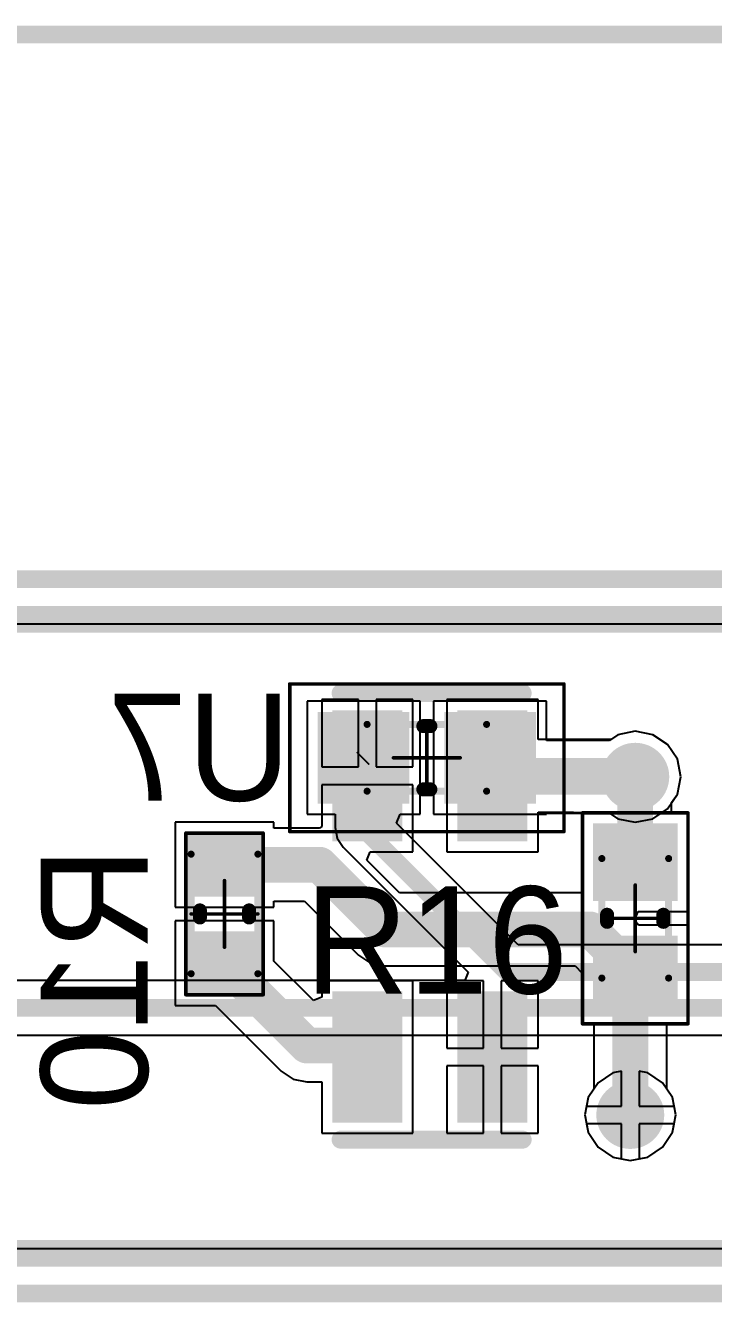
# Model space of a CAD drawing. Header units: millimetres. Extents: x 0 to 146, y 0 to 35.
# Drawn here: x 9.31 to 19.09, y 15.88 to 34.04 of the extents above; entities that cross this region are included whole.
import ezdxf

# ---------------------------------------------------------------- set-up
doc = ezdxf.new("R2010")
doc.units = ezdxf.units.MM
for name, color, linetype in [('BottomLayer', 5, 'Continuous'), ('BottomOverlay', 54, 'Continuous'), ('BottomPaste', 16, 'Continuous'), ('BottomSolder', 6, 'Continuous'), ('Mechanical1', 6, 'Continuous'), ('Mechanical13', 56, 'Continuous'), ('Mechanical15', 56, 'Continuous'), ('MultiLayer', 9, 'Continuous'), ('TopLayer', 1, 'Continuous'), ('TopOverlay', 2, 'Continuous'), ('TopPaste', 8, 'Continuous'), ('TopSolder', 216, 'Continuous'), ('ViaHoleLayer', 16, 'Continuous')]:
    doc.layers.add(name, color=color, linetype=linetype)

# ---------------------------------------------------------------- blocks, each defined once
blk = doc.blocks.new('QRE1113GR_B_12')
at = {"layer": 'BottomLayer'}
for points in [[(-2.83, 0.494), (-1.17, 0.494), (-2.83, 1.284), (-1.17, 1.284)], [(1.17, 0.494), (2.83, 0.494), (1.17, 1.284), (2.83, 1.284)], [(-2.83, -1.284), (-1.17, -1.284), (-2.83, -0.494), (-1.17, -0.494)], [(1.17, -1.284), (2.83, -1.284), (1.17, -0.494), (2.83, -0.494)]]:
    blk.add_solid(points, dxfattribs=at)
at = {"layer": 'BottomOverlay', "const_width": 0.254}
for points in [[(-3.175, -1.27), (-3.175, 1.32)], [(3.175, -1.27), (3.175, 1.32)], [(1.651, -2.032), (1.524, -2.032)]]:
    blk.add_lwpolyline(points, dxfattribs=at)
at = {"layer": 'BottomOverlay', "const_width": 0.127}
for points in [[(-3.239, 1.32, 1), (-3.111, 1.32, 1)], [(3.111, 1.32, 1), (3.239, 1.32, 1)], [(-3.239, -1.27, 1), (-3.111, -1.27, 1)], [(3.111, -1.27, 1), (3.239, -1.27, 1)], [(1.46, -2.032, 1), (1.587, -2.032, 1)], [(1.587, -2.032, 1), (1.714, -2.032, 1)]]:
    blk.add_lwpolyline(points, format="xyb", close=True, dxfattribs=at)
at = {"layer": 'BottomPaste'}
for points in [[(-2.83, 0.494), (-1.17, 0.494), (-2.83, 1.284), (-1.17, 1.284)], [(1.17, 0.494), (2.83, 0.494), (1.17, 1.284), (2.83, 1.284)], [(-2.83, -1.284), (-1.17, -1.284), (-2.83, -0.494), (-1.17, -0.494)], [(1.17, -1.284), (2.83, -1.284), (1.17, -0.494), (2.83, -0.494)]]:
    blk.add_solid(points, dxfattribs=at)
at = {"layer": 'BottomSolder'}
for points in [[(-2.932, 0.392), (-1.068, 0.392), (-2.932, 1.386), (-1.068, 1.386)], [(1.068, 0.392), (2.932, 0.392), (1.068, 1.386), (2.932, 1.386)], [(-2.932, -1.386), (-1.068, -1.386), (-2.932, -0.392), (-1.068, -0.392)], [(1.068, -1.386), (2.932, -1.386), (1.068, -0.392), (2.932, -0.392)]]:
    blk.add_solid(points, dxfattribs=at)
blk = doc.blocks.new('RESC0603_1608__M_47')
at = {"layer": 'Mechanical13', "const_width": 0.1}
for points in [[(0.85, 0.475), (-0.85, 0.475)], [(-0.85, 0.475), (-0.85, -0.475)], [(0.85, 0.475), (0.85, -0.475)], [(0.85, -0.475), (-0.85, -0.475)]]:
    blk.add_lwpolyline(points, dxfattribs=at)
at = {"layer": 'Mechanical13', "const_width": 0.05}
for points in [[(-0.875, 0.475, 1), (-0.825, 0.475, 1)], [(-0.875, 0.475, 1), (-0.825, 0.475, 1)], [(0.825, 0.475, 1), (0.875, 0.475, 1)], [(0.825, 0.475, 1), (0.875, 0.475, 1)], [(-0.875, -0.475, 1), (-0.825, -0.475, 1)], [(-0.875, -0.475, 1), (-0.825, -0.475, 1)], [(0.825, -0.475, 1), (0.875, -0.475, 1)], [(0.825, -0.475, 1), (0.875, -0.475, 1)]]:
    blk.add_lwpolyline(points, format="xyb", close=True, dxfattribs=at)
at = {"layer": 'Mechanical15', "const_width": 0.05}
for points in [[(1.95, 1.05), (-1.95, 1.05)], [(-1.95, 1.05), (-1.95, -1.05)], [(1.95, 1.05), (1.95, -1.05)], [(0, 0.475), (0, -0.475)], [(0.475, 0), (-0.475, 0)], [(1.95, -1.05), (-1.95, -1.05)]]:
    blk.add_lwpolyline(points, dxfattribs=at)
at = {"layer": 'Mechanical15', "const_width": 0.025}
for points in [[(-1.962, 1.05, 1), (-1.937, 1.05, 1)], [(-1.962, 1.05, 1), (-1.937, 1.05, 1)], [(1.938, 1.05, 1), (1.963, 1.05, 1)], [(1.938, 1.05, 1), (1.963, 1.05, 1)], [(-0.012, 0.475, 1), (0.013, 0.475, 1)], [(-0.487, 0, 1), (-0.462, 0, 1)], [(0.463, 0, 1), (0.488, 0, 1)], [(-0.012, -0.475, 1), (0.013, -0.475, 1)], [(-1.962, -1.05, 1), (-1.937, -1.05, 1)], [(-1.962, -1.05, 1), (-1.937, -1.05, 1)], [(1.938, -1.05, 1), (1.963, -1.05, 1)], [(1.938, -1.05, 1), (1.963, -1.05, 1)]]:
    blk.add_lwpolyline(points, format="xyb", close=True, dxfattribs=at)
at = {"layer": 'TopLayer'}
for points in [[(-0.35, -0.55), (-0.35, 0.55), (-1.45, -0.55), (-1.45, 0.55)], [(1.45, -0.55), (1.45, 0.55), (0.35, -0.55), (0.35, 0.55)]]:
    blk.add_solid(points, dxfattribs=at)
at = {"layer": 'TopOverlay', "const_width": 0.2}
for points in [[(0.05, 0.45), (-0.05, 0.45)], [(0.05, -0.45), (-0.05, -0.45)]]:
    blk.add_lwpolyline(points, dxfattribs=at)
at = {"layer": 'TopOverlay', "const_width": 0.1}
for points in [[(-0.1, 0.45, 1), (0, 0.45, 1)], [(0, 0.45, 1), (0.1, 0.45, 1)], [(-0.1, -0.45, 1), (0, -0.45, 1)], [(0, -0.45, 1), (0.1, -0.45, 1)]]:
    blk.add_lwpolyline(points, format="xyb", close=True, dxfattribs=at)
at = {"layer": 'TopPaste'}
for points in [[(-0.35, -0.55), (-0.35, 0.55), (-1.45, -0.55), (-1.45, 0.55)], [(1.45, -0.55), (1.45, 0.55), (0.35, -0.55), (0.35, 0.55)]]:
    blk.add_solid(points, dxfattribs=at)
at = {"layer": 'TopSolder'}
for points in [[(-0.248, -0.652), (-0.248, 0.652), (-1.552, -0.652), (-1.552, 0.652)], [(1.552, -0.652), (1.552, 0.652), (0.248, -0.652), (0.248, 0.652)]]:
    blk.add_solid(points, dxfattribs=at)
blk = doc.blocks.new('RESC0603_1608__N_B_52')
at = {"layer": 'BottomLayer'}
for points in [[(-1.25, 0.5), (-1.25, -0.5), (-0.35, 0.5), (-0.35, -0.5)], [(0.35, 0.5), (0.35, -0.5), (1.25, 0.5), (1.25, -0.5)]]:
    blk.add_solid(points, dxfattribs=at)
at = {"layer": 'BottomOverlay', "const_width": 0.2}
for points in [[(0.05, 0.4), (-0.05, 0.4)], [(0.05, -0.4), (-0.05, -0.4)]]:
    blk.add_lwpolyline(points, dxfattribs=at)
at = {"layer": 'BottomOverlay', "const_width": 0.1}
for points in [[(-0.1, 0.4, 1), (0, 0.4, 1)], [(0, 0.4, 1), (0.1, 0.4, 1)], [(-0.1, -0.4, 1), (0, -0.4, 1)], [(0, -0.4, 1), (0.1, -0.4, 1)]]:
    blk.add_lwpolyline(points, format="xyb", close=True, dxfattribs=at)
at = {"layer": 'BottomPaste'}
for points in [[(-1.25, 0.5), (-1.25, -0.5), (-0.35, 0.5), (-0.35, -0.5)], [(0.35, 0.5), (0.35, -0.5), (1.25, 0.5), (1.25, -0.5)]]:
    blk.add_solid(points, dxfattribs=at)
at = {"layer": 'BottomSolder'}
for points in [[(-1.352, 0.602), (-1.352, -0.602), (-0.248, 0.602), (-0.248, -0.602)], [(0.248, 0.602), (0.248, -0.602), (1.352, 0.602), (1.352, -0.602)]]:
    blk.add_solid(points, dxfattribs=at)
at = {"layer": 'Mechanical13', "const_width": 0.1}
for points in [[(0.85, 0.475), (-0.85, 0.475)], [(-0.85, -0.475), (-0.85, 0.475)], [(0.85, -0.475), (0.85, 0.475)], [(0.85, -0.475), (-0.85, -0.475)]]:
    blk.add_lwpolyline(points, dxfattribs=at)
at = {"layer": 'Mechanical13', "const_width": 0.05}
for points in [[(-0.875, 0.475, 1), (-0.825, 0.475, 1)], [(-0.875, 0.475, 1), (-0.825, 0.475, 1)], [(0.825, 0.475, 1), (0.875, 0.475, 1)], [(0.825, 0.475, 1), (0.875, 0.475, 1)], [(-0.875, -0.475, 1), (-0.825, -0.475, 1)], [(-0.875, -0.475, 1), (-0.825, -0.475, 1)], [(0.825, -0.475, 1), (0.875, -0.475, 1)], [(0.825, -0.475, 1), (0.875, -0.475, 1)]]:
    blk.add_lwpolyline(points, format="xyb", close=True, dxfattribs=at)
at = {"layer": 'Mechanical15', "const_width": 0.05}
for points in [[(1.5, 0.75), (-1.5, 0.75)], [(-1.5, -0.75), (-1.5, 0.75)], [(1.5, -0.75), (1.5, 0.75)], [(0, -0.475), (0, 0.475)], [(0.475, 0), (-0.475, 0)], [(1.5, -0.75), (-1.5, -0.75)]]:
    blk.add_lwpolyline(points, dxfattribs=at)
at = {"layer": 'Mechanical15', "const_width": 0.025}
for points in [[(-1.512, 0.75, 1), (-1.488, 0.75, 1)], [(-1.512, 0.75, 1), (-1.488, 0.75, 1)], [(1.488, 0.75, 1), (1.513, 0.75, 1)], [(1.488, 0.75, 1), (1.513, 0.75, 1)], [(-0.012, 0.475, 1), (0.013, 0.475, 1)], [(-0.487, 0, 1), (-0.462, 0, 1)], [(0.463, 0, 1), (0.488, 0, 1)], [(-0.012, -0.475, 1), (0.013, -0.475, 1)], [(-1.512, -0.75, 1), (-1.488, -0.75, 1)], [(-1.512, -0.75, 1), (-1.488, -0.75, 1)], [(1.488, -0.75, 1), (1.513, -0.75, 1)], [(1.488, -0.75, 1), (1.513, -0.75, 1)]]:
    blk.add_lwpolyline(points, format="xyb", close=True, dxfattribs=at)
blk = doc.blocks.new('RESC0603_1608__L_B_53')
at = {"layer": 'BottomLayer'}
for points in [[(-1.05, 0.45), (-1.05, -0.45), (-0.35, 0.45), (-0.35, -0.45)], [(0.35, 0.45), (0.35, -0.45), (1.05, 0.45), (1.05, -0.45)]]:
    blk.add_solid(points, dxfattribs=at)
at = {"layer": 'BottomOverlay', "const_width": 0.2}
for points in [[(-0.05, 0.35), (0.05, 0.35)], [(-0.05, -0.35), (0.05, -0.35)]]:
    blk.add_lwpolyline(points, dxfattribs=at)
at = {"layer": 'BottomOverlay', "const_width": 0.1}
for points in [[(-0.1, 0.35, 1), (0, 0.35, 1)], [(0, 0.35, 1), (0.1, 0.35, 1)], [(-0.1, -0.35, 1), (0, -0.35, 1)], [(0, -0.35, 1), (0.1, -0.35, 1)]]:
    blk.add_lwpolyline(points, format="xyb", close=True, dxfattribs=at)
at = {"layer": 'BottomPaste'}
for points in [[(-1.05, 0.45), (-1.05, -0.45), (-0.35, 0.45), (-0.35, -0.45)], [(0.35, 0.45), (0.35, -0.45), (1.05, 0.45), (1.05, -0.45)]]:
    blk.add_solid(points, dxfattribs=at)
at = {"layer": 'BottomSolder'}
for points in [[(-1.152, 0.552), (-1.152, -0.552), (-0.248, 0.552), (-0.248, -0.552)], [(0.248, 0.552), (0.248, -0.552), (1.152, 0.552), (1.152, -0.552)]]:
    blk.add_solid(points, dxfattribs=at)
at = {"layer": 'Mechanical13', "const_width": 0.1}
for points in [[(-0.85, 0.475), (-0.85, -0.475)], [(-0.85, 0.475), (0.85, 0.475)], [(0.85, 0.475), (0.85, -0.475)], [(-0.85, -0.475), (0.85, -0.475)]]:
    blk.add_lwpolyline(points, dxfattribs=at)
at = {"layer": 'Mechanical13', "const_width": 0.05}
for points in [[(-0.875, 0.475, 1), (-0.825, 0.475, 1)], [(-0.875, 0.475, 1), (-0.825, 0.475, 1)], [(0.825, 0.475, 1), (0.875, 0.475, 1)], [(0.825, 0.475, 1), (0.875, 0.475, 1)], [(-0.875, -0.475, 1), (-0.825, -0.475, 1)], [(-0.875, -0.475, 1), (-0.825, -0.475, 1)], [(0.825, -0.475, 1), (0.875, -0.475, 1)], [(0.825, -0.475, 1), (0.875, -0.475, 1)]]:
    blk.add_lwpolyline(points, format="xyb", close=True, dxfattribs=at)
at = {"layer": 'Mechanical15', "const_width": 0.05}
for points in [[(-1.15, 0.55), (-1.15, -0.55)], [(-1.15, 0.55), (1.15, 0.55)], [(1.15, 0.55), (1.15, -0.55)], [(0, 0.475), (0, -0.475)], [(-0.475, 0), (0.475, 0)], [(-1.15, -0.55), (1.15, -0.55)]]:
    blk.add_lwpolyline(points, dxfattribs=at)
at = {"layer": 'Mechanical15', "const_width": 0.025}
for points in [[(-1.162, 0.55, 1), (-1.137, 0.55, 1)], [(-1.162, 0.55, 1), (-1.137, 0.55, 1)], [(1.138, 0.55, 1), (1.162, 0.55, 1)], [(1.138, 0.55, 1), (1.162, 0.55, 1)], [(-0.012, 0.475, 1), (0.013, 0.475, 1)], [(-0.487, 0, 1), (-0.462, 0, 1)], [(0.463, 0, 1), (0.487, 0, 1)], [(-1.162, -0.55, 1), (-1.137, -0.55, 1)], [(-1.162, -0.55, 1), (-1.137, -0.55, 1)], [(-0.012, -0.475, 1), (0.013, -0.475, 1)], [(1.138, -0.55, 1), (1.162, -0.55, 1)], [(1.138, -0.55, 1), (1.162, -0.55, 1)]]:
    blk.add_lwpolyline(points, format="xyb", close=True, dxfattribs=at)

msp = doc.modelspace()

# ---------------------------------------------------------------- linework, layer by layer
at = {"layer": 'BottomLayer'}
for p, q in [((2.037, 25.527), (138.562, 25.527)), ((14.045, 24.45), (13.523, 24.45)), ((13.523, 24.45), (13.523, 23.493)), ((14.045, 23.493), (14.045, 24.45)), ((14.821, 24.45), (14.299, 24.45)), ((14.299, 24.45), (14.299, 23.493)), ((14.821, 23.493), (14.821, 24.45)), ((16.599, 24.45), (15.301, 24.45)), ((15.301, 24.45), (15.301, 22.282)), ((16.599, 23.884), (16.599, 24.45)), ((17.982, 24), (17.735, 23.95)), ((18.23, 23.95), (17.982, 24)), ((17.635, 23.884), (16.599, 23.884)), ((17.735, 23.95), (17.635, 23.884)), ((18.44, 23.81), (18.23, 23.95)), ((18.581, 23.6), (18.44, 23.81)), ((13.523, 23.493), (14.045, 23.493)), ((14.299, 23.493), (14.821, 23.493)), ((18.63, 23.352), (18.581, 23.6)), ((18.581, 23.104), (18.63, 23.352)), ((14.172, 23.239), (13.523, 23.239)), ((13.523, 23.239), (13.523, 22.644)), ((14.821, 23.239), (14.172, 23.239)), ((14.821, 22.282), (14.821, 23.239)), ((18.5, 22.984), (18.581, 23.104)), ((18.5, 22.843), (18.5, 22.984)), ((12.844, 22.705), (11.436, 22.705)), ((11.436, 22.705), (11.436, 21.497)), ((12.844, 22.619), (12.844, 22.705)), ((16.599, 22.282), (16.599, 22.848)), ((16.599, 22.848), (17.103, 22.848)), ((17.103, 22.848), (17.228, 22.843)), ((17.228, 22.843), (17.228, 21.699)), ((18.736, 22.843), (18.5, 22.843)), ((18.736, 21.435), (18.736, 22.843)), ((13.493, 22.619), (12.844, 22.619)), ((13.523, 22.644), (13.493, 22.619)), ((14.163, 22.164), (14.211, 22.282)), ((14.628, 21.699), (14.163, 22.164)), ((14.211, 22.282), (14.821, 22.282)), ((15.301, 22.282), (16.599, 22.282)), ((17.228, 21.699), (14.628, 21.699)), ((11.436, 21.497), (12.844, 21.497)), ((12.844, 21.497), (12.844, 21.583)), ((12.844, 21.583), (13.279, 21.583)), ((13.279, 21.583), (14.047, 20.815)), ((17.971, 21.314), (18.024, 21.435)), ((18.024, 21.435), (18.736, 21.435)), ((12.844, 21.305), (11.436, 21.305)), ((11.436, 21.305), (11.436, 20.097)), ((12.844, 20.73), (12.844, 21.305)), ((18.028, 21.243), (17.971, 21.314)), ((18.736, 21.243), (18.028, 21.243)), ((18.736, 19.835), (18.736, 21.243)), ((13.406, 20.168), (12.844, 20.73)), ((14.047, 20.815), (14.215, 20.703)), ((14.215, 20.703), (14.413, 20.663)), ((14.413, 20.663), (14.413, 20.663)), ((14.413, 20.663), (17.126, 20.663)), ((17.126, 20.663), (17.228, 20.561)), ((17.228, 20.561), (17.228, 19.835)), ((14.821, 20.45), (13.523, 20.45)), ((13.523, 20.45), (13.523, 20.217)), ((14.821, 18.282), (14.821, 20.45)), ((15.823, 20.45), (15.301, 20.45)), ((15.301, 20.45), (15.301, 19.493)), ((15.823, 19.493), (15.823, 20.45)), ((16.599, 20.45), (16.077, 20.45)), ((16.077, 20.45), (16.077, 19.493)), ((16.599, 19.493), (16.599, 20.45)), ((13.523, 20.217), (13.406, 20.168)), ((11.436, 20.097), (12.012, 20.097)), ((12.012, 20.097), (12.947, 19.163)), ((17.228, 19.835), (17.394, 19.835)), ((17.394, 19.835), (17.394, 18.91)), ((18.43, 18.91), (18.43, 19.835)), ((18.43, 19.835), (18.736, 19.835)), ((15.301, 19.493), (15.823, 19.493)), ((16.077, 19.493), (16.599, 19.493)), ((12.947, 19.163), (13.115, 19.05)), ((15.823, 19.239), (15.301, 19.239)), ((15.301, 19.239), (15.301, 18.282)), ((15.823, 18.282), (15.823, 19.239)), ((16.599, 19.239), (16.077, 19.239)), ((16.077, 19.239), (16.077, 18.282)), ((16.599, 18.282), (16.599, 19.239)), ((13.115, 19.05), (13.313, 19.011)), ((13.313, 19.011), (13.523, 19.011)), ((13.523, 19.011), (13.523, 18.282)), ((17.394, 18.91), (17.313, 18.79)), ((18.51, 18.79), (18.43, 18.91)), ((17.313, 18.79), (17.264, 18.542)), ((18.559, 18.542), (18.51, 18.79)), ((17.264, 18.542), (17.313, 18.295)), ((18.51, 18.295), (18.559, 18.542)), ((13.523, 18.282), (14.821, 18.282)), ((15.301, 18.282), (15.823, 18.282)), ((16.077, 18.282), (16.599, 18.282)), ((17.313, 18.295), (17.454, 18.085)), ((18.369, 18.085), (18.51, 18.295)), ((17.454, 18.085), (17.664, 17.944)), ((18.159, 17.944), (18.369, 18.085)), ((17.664, 17.944), (17.912, 17.895)), ((17.912, 17.895), (18.159, 17.944)), ((47.757, 16.637), (2.037, 16.637))]:
    msp.add_line(p, q, dxfattribs=at)
at = {"layer": 'BottomLayer', "const_width": 0.508}
for points in [[(15.95, 23.366), (17.969, 23.366)], [(17.969, 23.366), (17.982, 23.352)], [(17.982, 22.139), (17.982, 23.352)], [(12.14, 22.101), (13.493, 22.101)], [(13.493, 22.101), (14.413, 21.181)], [(14.413, 21.181), (17.34, 21.181)], [(17.34, 21.181), (17.736, 20.785)], [(12.14, 20.701), (12.24, 20.701)], [(12.24, 20.701), (12.336, 20.605)], [(12.336, 20.505), (12.336, 20.605)], [(12.336, 20.505), (13.313, 19.529)], [(17.912, 20.469), (17.982, 20.539)], [(17.912, 18.542), (17.912, 20.469)], [(13.313, 19.529), (14.031, 19.529)], [(14.031, 19.529), (14.172, 19.388)], [(14.172, 19.366), (14.172, 19.388)]]:
    msp.add_lwpolyline(points, dxfattribs=at)
at = {"layer": 'BottomLayer'}
for points, const_width in [([(15.823, 23.366, 1), (16.077, 23.366, 1)], 0.254), ([(17.792, 23.352, 1), (18.173, 23.352, 1)], 0.381), ([(17.842, 23.366, 1), (18.096, 23.366, 1)], 0.254), ([(17.842, 23.366, 1), (18.096, 23.366, 1)], 0.254), ([(17.855, 23.352, 1), (18.109, 23.352, 1)], 0.254), ([(17.855, 23.352, 1), (18.109, 23.352, 1)], 0.254), ([(12.013, 22.101, 1), (12.267, 22.101, 1)], 0.254), ([(13.366, 22.101, 1), (13.62, 22.101, 1)], 0.254), ([(13.366, 22.101, 1), (13.62, 22.101, 1)], 0.254), ([(17.855, 22.139, 1), (18.109, 22.139, 1)], 0.254), ([(14.286, 21.181, 1), (14.54, 21.181, 1)], 0.254), ([(14.286, 21.181, 1), (14.54, 21.181, 1)], 0.254), ([(17.213, 21.181, 1), (17.467, 21.181, 1)], 0.254), ([(17.213, 21.181, 1), (17.467, 21.181, 1)], 0.254), ([(12.013, 20.701, 1), (12.267, 20.701, 1)], 0.254), ([(12.113, 20.701, 1), (12.367, 20.701, 1)], 0.254), ([(12.113, 20.701, 1), (12.367, 20.701, 1)], 0.254), ([(17.609, 20.785, 1), (17.863, 20.785, 1)], 0.254), ([(12.209, 20.605, 1), (12.463, 20.605, 1)], 0.254), ([(12.209, 20.605, 1), (12.463, 20.605, 1)], 0.254), ([(12.209, 20.505, 1), (12.463, 20.505, 1)], 0.254), ([(12.209, 20.505, 1), (12.463, 20.505, 1)], 0.254), ([(17.785, 20.469, 1), (18.039, 20.469, 1)], 0.254), ([(17.785, 20.469, 1), (18.039, 20.469, 1)], 0.254), ([(17.855, 20.539, 1), (18.109, 20.539, 1)], 0.254), ([(13.186, 19.529, 1), (13.44, 19.529, 1)], 0.254), ([(13.186, 19.529, 1), (13.44, 19.529, 1)], 0.254), ([(13.904, 19.529, 1), (14.158, 19.529, 1)], 0.254), ([(13.904, 19.529, 1), (14.158, 19.529, 1)], 0.254), ([(14.045, 19.388, 1), (14.299, 19.388, 1)], 0.254), ([(14.045, 19.388, 1), (14.299, 19.388, 1)], 0.254), ([(14.045, 19.366, 1), (14.299, 19.366, 1)], 0.254), ([(17.721, 18.542, 1), (18.102, 18.542, 1)], 0.381), ([(17.785, 18.542, 1), (18.039, 18.542, 1)], 0.254)]:
    msp.add_lwpolyline(points, format="xyb", close=True, dxfattribs=dict(at, const_width=const_width))
at = {"layer": 'BottomOverlay', "const_width": 0.254}
for points in [[(2.032, 25.654), (138.557, 25.654)], [(2.032, 16.51), (48.006, 16.51)]]:
    msp.add_lwpolyline(points, dxfattribs=at)
at = {"layer": 'BottomSolder', "const_width": 0.483}
for points in [[(17.741, 23.352, 1), (18.224, 23.352, 1)], [(17.67, 18.542, 1), (18.153, 18.542, 1)]]:
    msp.add_lwpolyline(points, format="xyb", close=True, dxfattribs=at)
at = {"layer": 'Mechanical1', "const_width": 0.254}
for points in [[(2.032, 26.162), (138.562, 26.162)], [(1.91, 16.002), (42.164, 16.002)]]:
    msp.add_lwpolyline(points, dxfattribs=at)
at = {"layer": 'MultiLayer', "const_width": 0.381}
for points in [[(17.792, 23.352, 1), (18.173, 23.352, 1)], [(17.721, 18.542, 1), (18.102, 18.542, 1)]]:
    msp.add_lwpolyline(points, format="xyb", close=True, dxfattribs=at)
at = {"layer": 'TopLayer'}
for p, q in [((2.037, 25.527), (138.562, 25.527)), ((14.922, 24.426), (13.314, 24.426)), ((13.314, 24.426), (13.314, 22.818)), ((14.922, 22.818), (14.922, 24.426)), ((16.722, 24.426), (15.114, 24.426)), ((15.114, 24.426), (15.114, 22.818)), ((16.722, 23.87), (16.722, 24.426)), ((17.982, 24), (17.735, 23.95)), ((18.23, 23.95), (17.982, 24)), ((17.615, 23.87), (16.722, 23.87)), ((17.735, 23.95), (17.615, 23.87)), ((18.44, 23.81), (18.23, 23.95)), ((18.581, 23.6), (18.44, 23.81)), ((18.63, 23.352), (18.581, 23.6)), ((18.581, 23.104), (18.63, 23.352)), ((18.44, 22.894), (18.581, 23.104)), ((18.23, 22.754), (18.44, 22.894)), ((13.314, 22.818), (13.713, 22.818)), ((13.713, 22.818), (13.713, 22.628)), ((14.588, 22.691), (14.64, 22.818)), ((14.64, 22.818), (14.922, 22.818)), ((15.114, 22.818), (16.722, 22.818)), ((16.722, 22.818), (16.722, 22.834)), ((16.722, 22.834), (17.615, 22.834)), ((17.615, 22.834), (17.735, 22.754)), ((17.735, 22.754), (17.982, 22.705)), ((17.982, 22.705), (18.23, 22.754)), ((13.713, 22.628), (13.743, 22.48)), ((16.316, 20.963), (14.588, 22.691)), ((13.743, 22.48), (13.827, 22.353)), ((13.827, 22.353), (15.608, 20.572)), ((25.346, 20.963), (16.316, 20.963)), ((15.608, 20.572), (15.56, 20.455)), ((15.56, 20.455), (7.024, 20.455)), ((6.863, 19.678), (54.454, 19.678)), ((17.664, 19.141), (17.454, 19)), ((17.785, 19.165), (17.664, 19.141)), ((17.785, 18.669), (17.785, 19.165)), ((18.159, 19.141), (18.039, 19.165)), ((18.039, 19.165), (18.039, 18.669)), ((18.369, 19), (18.159, 19.141)), ((17.454, 19), (17.313, 18.79)), ((18.51, 18.79), (18.369, 19)), ((17.313, 18.79), (17.289, 18.669)), ((18.534, 18.669), (18.51, 18.79)), ((17.289, 18.669), (17.785, 18.669)), ((18.039, 18.669), (18.534, 18.669)), ((17.785, 18.415), (17.289, 18.415)), ((17.289, 18.415), (17.313, 18.295)), ((17.785, 17.92), (17.785, 18.415)), ((18.534, 18.415), (18.039, 18.415)), ((18.039, 18.415), (18.039, 17.92)), ((18.51, 18.295), (18.534, 18.415)), ((17.313, 18.295), (17.454, 18.085)), ((18.369, 18.085), (18.51, 18.295)), ((17.454, 18.085), (17.664, 17.944)), ((18.159, 17.944), (18.369, 18.085)), ((17.664, 17.944), (17.785, 17.92)), ((18.039, 17.92), (18.159, 17.944)), ((47.762, 16.637), (2.037, 16.637))]:
    msp.add_line(p, q, dxfattribs=at)
for points, const_width in [([(15.918, 23.622), (16.188, 23.352)], 0.508), ([(14.102, 23.606), (14.118, 23.622)], 0.254), ([(14.102, 22.628), (14.102, 23.606)], 0.254), ([(16.188, 23.352), (17.982, 23.352)], 0.508), ([(14.102, 22.628), (16.155, 20.574)], 0.254), ([(16.155, 20.574), (54.912, 20.574)], 0.254), ([(6.863, 20.066), (54.615, 20.066)], 0.254)]:
    msp.add_lwpolyline(points, dxfattribs=dict(at, const_width=const_width))
for points, const_width in [([(15.791, 23.622, 1), (16.045, 23.622, 1)], 0.254), ([(14.038, 23.606, 1), (14.165, 23.606, 1)], 0.127), ([(14.038, 23.606, 1), (14.165, 23.606, 1)], 0.127), ([(14.054, 23.622, 1), (14.181, 23.622, 1)], 0.127), ([(17.792, 23.352, 1), (18.173, 23.352, 1)], 0.381), ([(16.061, 23.352, 1), (16.315, 23.352, 1)], 0.254), ([(16.061, 23.352, 1), (16.315, 23.352, 1)], 0.254), ([(17.855, 23.352, 1), (18.109, 23.352, 1)], 0.254), ([(14.038, 22.628, 1), (14.165, 22.628, 1)], 0.127), ([(14.038, 22.628, 1), (14.165, 22.628, 1)], 0.127), ([(16.092, 20.574, 1), (16.219, 20.574, 1)], 0.127), ([(16.092, 20.574, 1), (16.219, 20.574, 1)], 0.127), ([(17.721, 18.542, 1), (18.102, 18.542, 1)], 0.381)]:
    msp.add_lwpolyline(points, format="xyb", close=True, dxfattribs=dict(at, const_width=const_width))
at = {"layer": 'TopOverlay', "const_width": 0.254}
for points in [[(0.004, 33.909), (65.424, 33.909)], [(2.032, 25.527), (138.557, 25.527)], [(2.032, 16.637), (47.879, 16.637)]]:
    msp.add_lwpolyline(points, dxfattribs=at)
at = {"layer": 'TopSolder', "const_width": 0.483}
for points in [[(17.741, 23.352, 1), (18.224, 23.352, 1)], [(17.67, 18.542, 1), (18.153, 18.542, 1)]]:
    msp.add_lwpolyline(points, format="xyb", close=True, dxfattribs=at)
at = {"layer": 'ViaHoleLayer', "const_width": 0.254}
for points in [[(17.855, 23.352, 1), (18.109, 23.352, 1)], [(17.785, 18.542, 1), (18.039, 18.542, 1)]]:
    msp.add_lwpolyline(points, format="xyb", close=True, dxfattribs=at)

# ---------------------------------------------------------------- block references
for name, p, rotation in [('QRE1113GR_B_12', (15.061, 21.366), 270), ('RESC0603_1608__M_47', (15.018, 23.622), 180), ('RESC0603_1608__N_B_52', (17.982, 21.339), 270), ('RESC0603_1608__L_B_53', (12.14, 21.401), 90)]:
    msp.add_blockref(name, p, dxfattribs=dict(rotation=rotation))

# ---------------------------------------------------------------- texts
at = {"layer": 'BottomOverlay', "text_generation_flag": 2}
msp.add_text('U7', height=1.524, dxfattribs=at).set_placement((13.081, 23.012))
msp.add_text('R10', height=1.524, rotation=90, dxfattribs=at).set_placement((11.049, 22.352))
at = {"layer": 'TopOverlay'}
msp.add_text('R16', height=1.524, dxfattribs=at).set_placement((13.284, 20.269))

doc.saveas('drawing.dxf')
